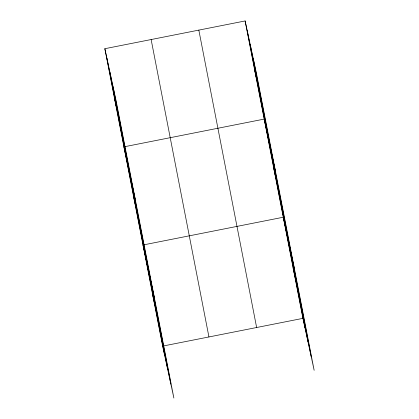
<?xml version="1.0" encoding="UTF-8"?>
<svg xmlns="http://www.w3.org/2000/svg" width="419" height="419" viewBox="0 0 419 419"><rect width="100%" height="100%" fill="white"/><g stroke="black" fill="none" stroke-linecap="round" stroke-linejoin="round"><path stroke-width="0.63" d="M104.85 48.704L116.079 100.644L173.88 398.05L162.651 346.11L104.85 48.704L245.12 20.95L256.349 72.89L314.15 370.296L302.921 318.356L245.12 20.95M124.558 146.723L264.195 119.096L275.424 171.036M162.651 346.11L302.921 318.356M254.658 70.02L256.721 79.584M273.733 168.166L275.796 177.724M294.499 269.176L283.27 217.236L142.999 244.995L154.229 296.935M293.096 267.793L295.165 277.357M114.387 97.779L116.451 107.337M123.924 146.849L135.154 198.789M133.462 195.919L135.526 205.483M152.825 295.552L154.894 305.111M253.327 58.906L311.128 356.307M250.211 44.498L308.012 341.899M247.184 30.508L304.99 327.915M198.831 30.11L256.632 327.511M151.139 39.548L208.94 336.949M113.057 86.66L170.858 384.066M109.94 72.251L167.741 369.658M106.913 58.267L164.719 355.668"/></g></svg>
